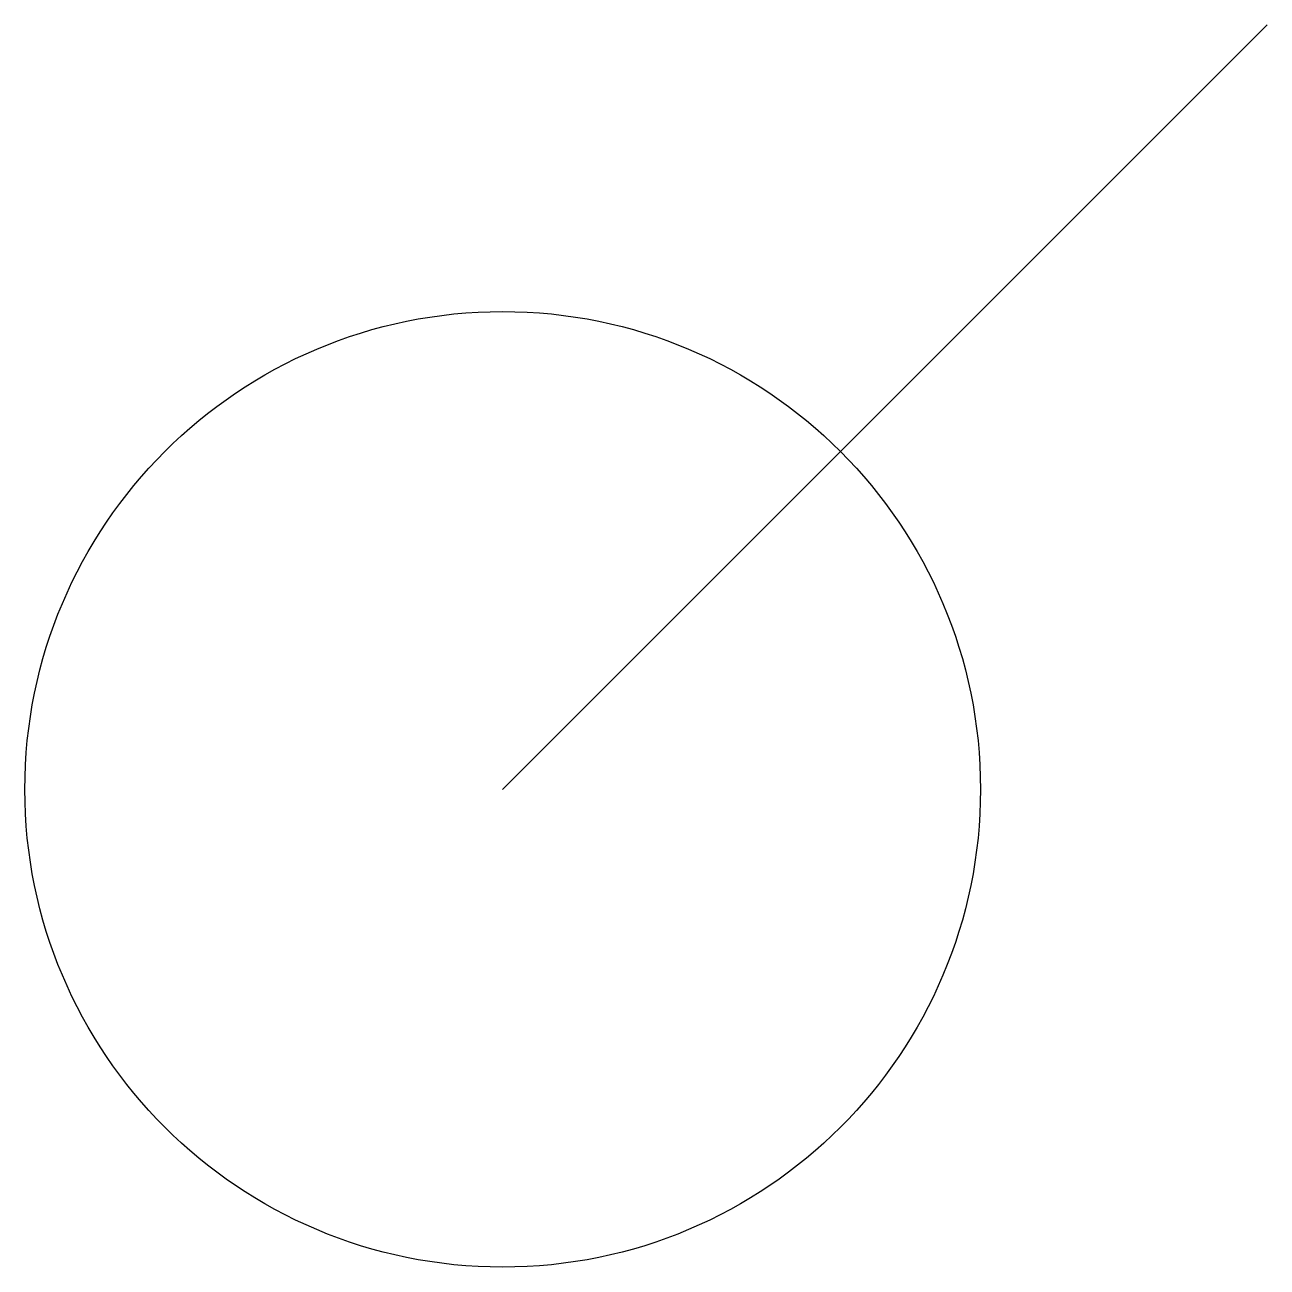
# Model space of a CAD drawing. Extents: x -4 to 6.4, y -4 to 6.4.
import ezdxf

# ---------------------------------------------------------------- set-up
doc = ezdxf.new("R2010")
doc.units = 0
doc.layers.get('0').update_dxf_attribs({"linetype": 'CONTINUOUS'})

msp = doc.modelspace()

# ---------------------------------------------------------------- linework, layer by layer
msp.add_line((0, 0), (6.4, 6.4))
msp.add_circle((0, 0), 4)

doc.saveas('drawing.dxf')
